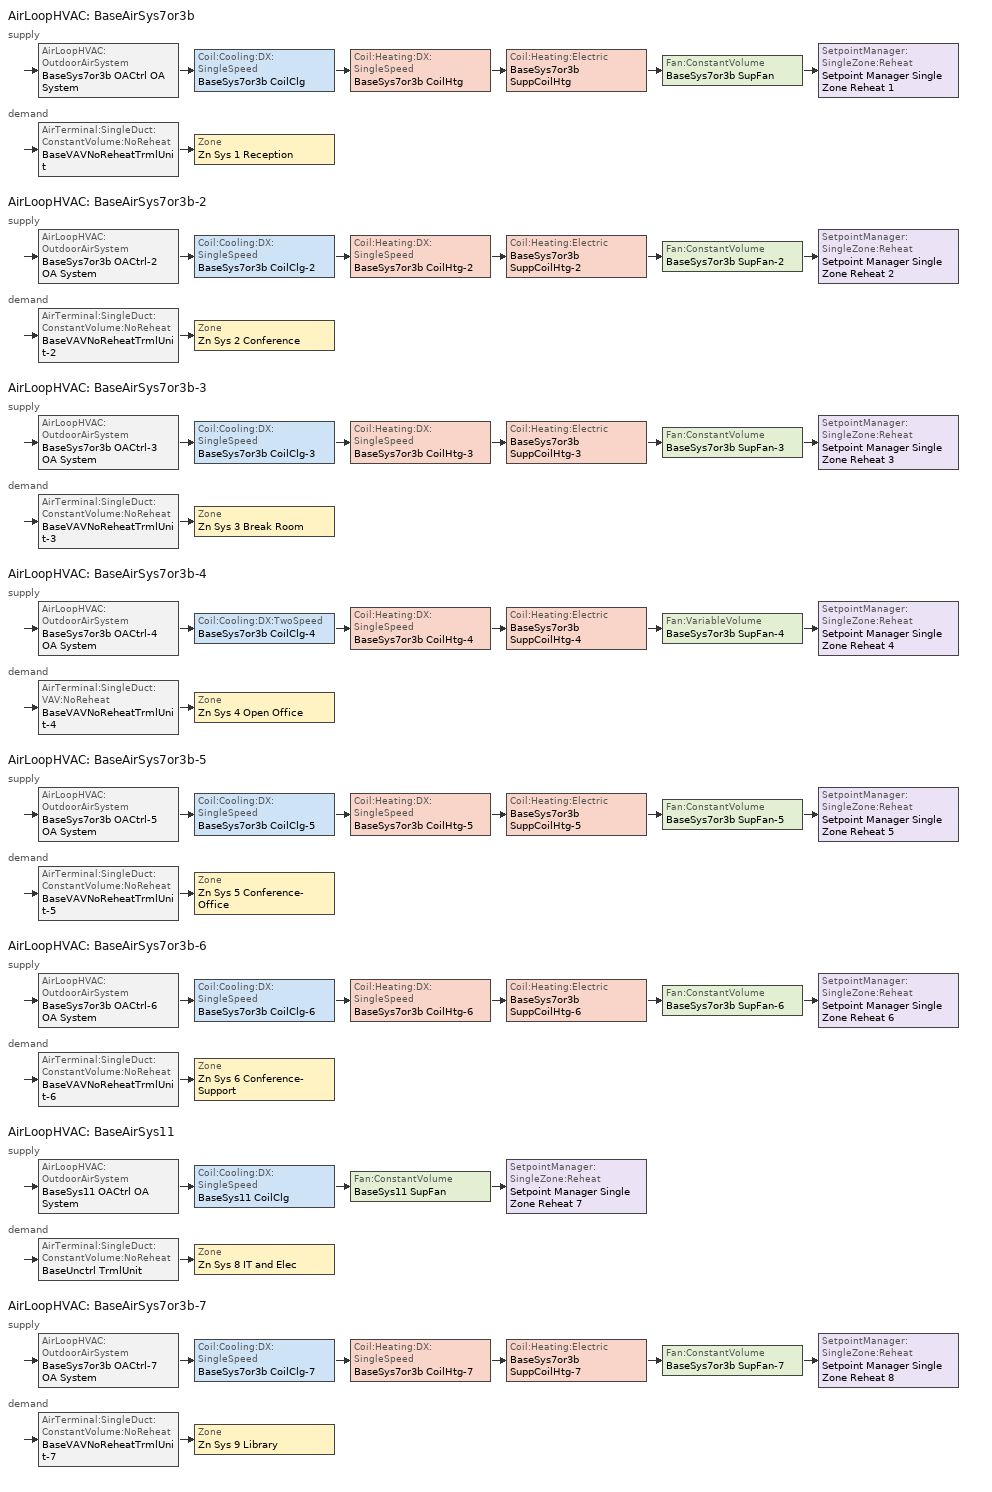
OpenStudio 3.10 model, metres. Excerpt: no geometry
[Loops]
AirLoopHVAC 'BaseAirSys7or3b'
 supply: AirLoopHVAC:OutdoorAirSystem 'BaseSys7or3b OACtrl OA System' > Coil:Cooling:DX:SingleSpeed 'BaseSys7or3b CoilClg' > Coil:Heating:DX:SingleSpeed 'BaseSys7or3b CoilHtg' > Coil:Heating:Electric 'BaseSys7or3b SuppCoilHtg' > Fan:ConstantVolume 'BaseSys7or3b SupFan' > SetpointManager:SingleZone:Reheat 'Setpoint Manager Single Zone Reheat 1'
 demand: AirTerminal:SingleDuct:ConstantVolume:NoReheat 'BaseVAVNoReheatTrmlUnit' > Zone 'Zn Sys 1 Reception'
AirLoopHVAC 'BaseAirSys7or3b-2'
 supply: AirLoopHVAC:OutdoorAirSystem 'BaseSys7or3b OACtrl-2 OA System' > Coil:Cooling:DX:SingleSpeed 'BaseSys7or3b CoilClg-2' > Coil:Heating:DX:SingleSpeed 'BaseSys7or3b CoilHtg-2' > Coil:Heating:Electric 'BaseSys7or3b SuppCoilHtg-2' > Fan:ConstantVolume 'BaseSys7or3b SupFan-2' > SetpointManager:SingleZone:Reheat 'Setpoint Manager Single Zone Reheat 2'
 demand: AirTerminal:SingleDuct:ConstantVolume:NoReheat 'BaseVAVNoReheatTrmlUnit-2' > Zone 'Zn Sys 2 Conference'
AirLoopHVAC 'BaseAirSys7or3b-3'
 supply: AirLoopHVAC:OutdoorAirSystem 'BaseSys7or3b OACtrl-3 OA System' > Coil:Cooling:DX:SingleSpeed 'BaseSys7or3b CoilClg-3' > Coil:Heating:DX:SingleSpeed 'BaseSys7or3b CoilHtg-3' > Coil:Heating:Electric 'BaseSys7or3b SuppCoilHtg-3' > Fan:ConstantVolume 'BaseSys7or3b SupFan-3' > SetpointManager:SingleZone:Reheat 'Setpoint Manager Single Zone Reheat 3'
 demand: AirTerminal:SingleDuct:ConstantVolume:NoReheat 'BaseVAVNoReheatTrmlUnit-3' > Zone 'Zn Sys 3 Break Room'
AirLoopHVAC 'BaseAirSys7or3b-4'
 supply: AirLoopHVAC:OutdoorAirSystem 'BaseSys7or3b OACtrl-4 OA System' > Coil:Cooling:DX:TwoSpeed 'BaseSys7or3b CoilClg-4' > Coil:Heating:DX:SingleSpeed 'BaseSys7or3b CoilHtg-4' > Coil:Heating:Electric 'BaseSys7or3b SuppCoilHtg-4' > Fan:VariableVolume 'BaseSys7or3b SupFan-4' > SetpointManager:SingleZone:Reheat 'Setpoint Manager Single Zone Reheat 4'
 demand: AirTerminal:SingleDuct:VAV:NoReheat 'BaseVAVNoReheatTrmlUnit-4' > Zone 'Zn Sys 4 Open Office'
AirLoopHVAC 'BaseAirSys7or3b-5'
 supply: AirLoopHVAC:OutdoorAirSystem 'BaseSys7or3b OACtrl-5 OA System' > Coil:Cooling:DX:SingleSpeed 'BaseSys7or3b CoilClg-5' > Coil:Heating:DX:SingleSpeed 'BaseSys7or3b CoilHtg-5' > Coil:Heating:Electric 'BaseSys7or3b SuppCoilHtg-5' > Fan:ConstantVolume 'BaseSys7or3b SupFan-5' > SetpointManager:SingleZone:Reheat 'Setpoint Manager Single Zone Reheat 5'
 demand: AirTerminal:SingleDuct:ConstantVolume:NoReheat 'BaseVAVNoReheatTrmlUnit-5' > Zone 'Zn Sys 5 Conference-Office'
AirLoopHVAC 'BaseAirSys7or3b-6'
 supply: AirLoopHVAC:OutdoorAirSystem 'BaseSys7or3b OACtrl-6 OA System' > Coil:Cooling:DX:SingleSpeed 'BaseSys7or3b CoilClg-6' > Coil:Heating:DX:SingleSpeed 'BaseSys7or3b CoilHtg-6' > Coil:Heating:Electric 'BaseSys7or3b SuppCoilHtg-6' > Fan:ConstantVolume 'BaseSys7or3b SupFan-6' > SetpointManager:SingleZone:Reheat 'Setpoint Manager Single Zone Reheat 6'
 demand: AirTerminal:SingleDuct:ConstantVolume:NoReheat 'BaseVAVNoReheatTrmlUnit-6' > Zone 'Zn Sys 6 Conference-Support'
AirLoopHVAC 'BaseAirSys11'
 supply: AirLoopHVAC:OutdoorAirSystem 'BaseSys11 OACtrl OA System' > Coil:Cooling:DX:SingleSpeed 'BaseSys11 CoilClg' > Fan:ConstantVolume 'BaseSys11 SupFan' > SetpointManager:SingleZone:Reheat 'Setpoint Manager Single Zone Reheat 7'
 demand: AirTerminal:SingleDuct:ConstantVolume:NoReheat 'BaseUnctrl TrmlUnit' > Zone 'Zn Sys 8 IT and Elec'
AirLoopHVAC 'BaseAirSys7or3b-7'
 supply: AirLoopHVAC:OutdoorAirSystem 'BaseSys7or3b OACtrl-7 OA System' > Coil:Cooling:DX:SingleSpeed 'BaseSys7or3b CoilClg-7' > Coil:Heating:DX:SingleSpeed 'BaseSys7or3b CoilHtg-7' > Coil:Heating:Electric 'BaseSys7or3b SuppCoilHtg-7' > Fan:ConstantVolume 'BaseSys7or3b SupFan-7' > SetpointManager:SingleZone:Reheat 'Setpoint Manager Single Zone Reheat 8'
 demand: AirTerminal:SingleDuct:ConstantVolume:NoReheat 'BaseVAVNoReheatTrmlUnit-7' > Zone 'Zn Sys 9 Library'
[SizingPeriod:DesignDay] Barometric Pressure {Pa}=100663; Wind Speed {m/s}=0.6; Wind Direction {deg}=260; Rain Indicator=No; Snow Indicator=No; Day of Month=21; Day Type=SummerDesignDay; Daylight Saving Time Indicator=No; Humidity Condition Type=Wetbulb; Dry-Bulb Temperature Range Modifier Type=DefaultMultipliers; Solar Model Indicator=ASHRAETau
Name | Maximum Dry-Bulb Temperature {C} | Daily Dry-Bulb Temperature Range {deltaC} | Month | Wetbulb or DewPoint at Maximum Dry-Bulb {C} | ASHRAE Clear Sky Optical Depth for Beam Irradiance | ASHRAE Clear Sky Optical Depth for Diffuse Irradiance
LOS ANGELES USC  September .4% Condns DB=>MCWB | 36.3 | 9.8 | 9 | 20.1 | 0.369 | 2.465
LOS ANGELES USC  October .4% Condns DB=>MCWB | 35.2 | 9.9 | 10 | 16.8 | 0.38 | 2.397
LOS ANGELES USC  November .4% Condns DB=>MCWB | 31.9 | 10.4 | 11 | 15.4 | 0.325 | 2.558
[Sizing:Zone] Zone Cooling Design Supply Air Temperature {C}=14; Zone Heating Design Supply Air Temperature {C}=40; Zone Cooling Design Supply Air Humidity Ratio {kg-H2O/kg-air}=0.0085; Zone Heating Design Supply Air Humidity Ratio {kg-H2O/kg-air}=0.008; Zone Heating Sizing Factor=1; Zone Cooling Sizing Factor=1; Cooling Design Air Flow Method=DesignDay; Cooling Minimum Air Flow per Zone Floor Area {m3/s-m2}=0; Cooling Minimum Air Flow {m3/s}=0; Cooling Minimum Air Flow Fraction=0; Heating Maximum Air Flow per Zone Floor Area {m3/s-m2}=0; Heating Maximum Air Flow {m3/s}=0; Account for Dedicated Outdoor Air System=No; Dedicated Outdoor Air System Control Strategy=NeutralSupplyAir; Dedicated Outdoor Air Low Setpoint Temperature for Design {C}=autosize; Dedicated Outdoor Air High Setpoint Temperature for Design {C}=autosize; Zone Load Sizing Method=Sensible Load Only No Latent Load; Zone Latent Cooling Design Supply Air Humidity Ratio Input Method=HumidityRatioDifference; Zone Cooling Design Supply Air Humidity Ratio Difference {kgWater/kgDryAir}=0.005; Zone Latent Heating Design Supply Air Humidity Ratio Input Method=HumidityRatioDifference; Zone Humidification Design Supply Air Humidity Ratio Difference {kgWater/kgDryAir}=0.005; Sizing Option=Coincident
Name | Zone Cooling Design Supply Air Temperature Input Method | Zone Cooling Design Supply Air Temperature Difference {deltaC} | Zone Heating Design Supply Air Temperature Input Method | Zone Heating Design Supply Air Temperature Difference {deltaC} | Heating Design Air Flow Method | Heating Maximum Air Flow Fraction
Zn Sys 1 Reception; Zn Sys 2 Conference; Zn Sys 3 Break Room; Zn Sys 5 Conference-Office; Zn Sys 6 Conference-Support; Zn Sys 9 Library | TemperatureDifference | 11.1111 | TemperatureDifference | 13.8889 | DesignDay | 0
Zn Sys 4 Open Office | TemperatureDifference | 11.1111 | TemperatureDifference | 13.8889 | DesignDayWithLimit | 0.5
Zn Sys 7 Restrooms; Zn Sys 10 Elec | SupplyAirTemperature | 11.11 | SupplyAirTemperature | 11.11 | DesignDay | 0
Zn Sys 8 IT and Elec | TemperatureDifference | 5.55556 | TemperatureDifference | 19.4444 | DesignDay | 0
[Zone equipment]
Zn Sys 1 Reception: Zn Sys 1 Reception BaseExhFan, BaseVAVNoReheatTrmlUnit
Zn Sys 2 Conference: Zn Sys 2 Conference BaseExhFan, BaseVAVNoReheatTrmlUnit-2
Zn Sys 3 Break Room: Zn Sys 3 Break Room BaseExhFan, BaseVAVNoReheatTrmlUnit-3
Zn Sys 4 Open Office: Zn Sys 4 Open Office BaseExhFan, BaseVAVNoReheatTrmlUnit-4
Zn Sys 5 Conference-Office: Zn Sys 5 Conference-Office BaseExhFan, BaseVAVNoReheatTrmlUnit-5
Zn Sys 6 Conference-Support: Zn Sys 6 Conference-Support BaseExhFan, BaseVAVNoReheatTrmlUnit-6
Zn Sys 7 Restrooms: Zn Sys 7 Restrooms BaseExhFan
Zn Sys 8 IT and Elec: BaseUnctrl TrmlUnit
Zn Sys 9 Library: Zn Sys 9 Library BaseExhFan, BaseVAVNoReheatTrmlUnit-7
[AirLoopHVAC] Design Return Air Flow Fraction of Supply Air Flow=1
Name | Availability Schedule | Design Supply Air Flow Rate {m3/s}
BaseAirSys7or3b | OfficeHVACAvail | 0.552721
BaseAirSys7or3b-2 | OfficeHVACAvail | 0.648196
BaseAirSys7or3b-3 | OfficeHVACAvail | 0.738112
BaseAirSys7or3b-4 | OfficeHVACAvail | 2.5388
BaseAirSys7or3b-5 | OfficeHVACAvail | 0.30087
BaseAirSys7or3b-6 | OfficeHVACAvail | 0.778586
BaseAirSys11 | DataHVACAvail | 0.476908
BaseAirSys7or3b-7 | OfficeHVACAvail | 0.953641
[Sizing:System] Preheat Design Temperature {C}=5.68434e-14; Preheat Design Humidity Ratio {kg-H2O/kg-Air}=0; Precool Design Temperature {C}=5.68434e-14; Precool Design Humidity Ratio {kg-H2O/kg-Air}=0; Central Heating Design Supply Air Temperature {C}=35; Sizing Option=NonCoincident; 100% Outdoor Air in Cooling=No; 100% Outdoor Air in Heating=No; Central Cooling Design Supply Air Humidity Ratio {kg-H2O/kg-Air}=0.0085; Central Heating Design Supply Air Humidity Ratio {kg-H2O/kg-Air}=0.008; Zone Maximum Outdoor Air Fraction=1; Cooling Supply Air Flow Rate Per Floor Area {m3/s-m2}=0.00996765; Cooling Fraction of Autosized Cooling Supply Air Flow Rate=1; Cooling Supply Air Flow Rate Per Unit Cooling Capacity {m3/s-W}=3.94755e-05; Heating Supply Air Flow Rate Per Floor Area {m3/s-m2}=0.00996765; Heating Fraction of Autosized Heating Supply Air Flow Rate=1; Heating Fraction of Autosized Cooling Supply Air Flow Rate=1; Heating Supply Air Flow Rate Per Unit Heating Capacity {m3/s-W}=3.15882e-05; Cooling Design Capacity Method=CoolingDesignCapacity; Cooling Design Capacity {W}=autosize; Cooling Design Capacity Per Floor Area {W/m2}=234.7; Fraction of Autosized Cooling Design Capacity=1; Heating Design Capacity Method=HeatingDesignCapacity; Heating Design Capacity {W}=autosize; Heating Design Capacity Per Floor Area {W/m2}=157; Fraction of Autosized Heating Design Capacity=1; Central Cooling Capacity Control Method=OnOff; Occupant Diversity=autosize
Name | Central Heating Maximum System Air Flow Ratio | Central Cooling Design Supply Air Temperature {C}
BaseAirSys7or3b; BaseAirSys7or3b-2; BaseAirSys7or3b-3; BaseAirSys7or3b-5; BaseAirSys7or3b-6; BaseAirSys7or3b-7 | 1 | 12.7778
BaseAirSys7or3b-4 | 0.5 | 12.7778
BaseAirSys11 | 1 | 18.3333
[AvailabilityManager:NightCycle] Applicability Schedule=Always On Discrete; Control Type=CycleOnControlZone; Thermostat Tolerance {deltaC}=1.11111; Cycling Run Time Control Type=ThermostatWithMinimumRunTime; Cycling Run Time {s}=900
Availability Manager Night Cycle 1; Availability Manager Night Cycle 2; Availability Manager Night Cycle 3; Availability Manager Night Cycle 4; Availability Manager Night Cycle 5; Availability Manager Night Cycle 6; Availability Manager Night Cycle 7; Availability Manager Night Cycle 8
[Fan:ConstantVolume] Availability Schedule=Always On Discrete; Motor In Airstream Fraction=1
Name | Fan Total Efficiency | Pressure Rise {Pa} | Maximum Flow Rate {m3/s} | Motor Efficiency
BaseSys7or3b SupFan | 0.55575 | 731.514 | 0.552721 | 0.855
BaseSys7or3b SupFan-2 | 0.55575 | 704.937 | 0.648196 | 0.855
BaseSys7or3b SupFan-3 | 0.56225 | 698.709 | 0.738112 | 0.865
BaseSys7or3b SupFan-5 | 0.55575 | 742.15 | 0.30087 | 0.855
BaseSys7or3b SupFan-6 | 0.56225 | 690.143 | 0.778586 | 0.865
BaseSys11 SupFan | 0.55575 | 683.321 | 0.476908 | 0.855
BaseSys7or3b SupFan-7 | 0.56225 | 788.292 | 0.953641 | 0.865
[Coil:Heating:Electric]
Name | Availability Schedule | Nominal Capacity {W}
BaseSys7or3b SuppCoilHtg | BaseSys7or3b SuppCoilHtg AvailSch | 8560.66
BaseSys7or3b SuppCoilHtg-2 | BaseSys7or3b SuppCoilHtg-2 AvailSch | 10350.8
BaseSys7or3b SuppCoilHtg-3 | BaseSys7or3b SuppCoilHtg-3 AvailSch | 12976.8
BaseSys7or3b SuppCoilHtg-4 | BaseSys7or3b SuppCoilHtg-4 AvailSch | 33279.4
BaseSys7or3b SuppCoilHtg-5 | BaseSys7or3b SuppCoilHtg-5 AvailSch | 4044.73
BaseSys7or3b SuppCoilHtg-6 | BaseSys7or3b SuppCoilHtg-6 AvailSch | 14195.9
BaseSys7or3b SuppCoilHtg-7 | BaseSys7or3b SuppCoilHtg-7 AvailSch | 11721.3
[Coil:Heating:DX:SingleSpeed] Availability Schedule=Always On Discrete; Rated Supply Fan Power Per Volume Flow Rate 2017 {W/(m3/s)}=773.3; Rated Supply Fan Power Per Volume Flow Rate 2023 {W/(m3/s)}=934.4; Total Heating Capacity Function of Temperature Curve=CoilHtgHPQRatio_fToadbSI; Total Heating Capacity Function of Flow Fraction Curve=CoilHtgHPQRatio_fCFMRatio; Energy Input Ratio Function of Temperature Curve=CoilHtgHPEIRRatio_fToadbSI; Energy Input Ratio Function of Flow Fraction Curve=CoilHtgHPEIRRatio_fCFMRatio; Part Load Fraction Correlation Curve=CoilHtgHPEIRRatio_fQFrac; Minimum Outdoor Dry-Bulb Temperature for Compressor Operation {C}=-8.33333; Maximum Outdoor Dry-Bulb Temperature for Defrost Operation {C}=4.44444; Maximum Outdoor Dry-Bulb Temperature for Crankcase Heater Operation {C}=10; Defrost Strategy=ReverseCycle; Defrost Control=Timed; Defrost Time Period Fraction=0.058333; Resistive Defrost Heater Capacity {W}=2000
Name | Rated Total Heating Capacity {W} | Rated COP {W/W} | Rated Air Flow Rate {m3/s} | Defrost Energy Input Ratio Function of Temperature Curve | Crankcase Heater Capacity {W}
BaseSys7or3b CoilHtg | 13423 | 3.52162 | 0.552721 | BaseSys7or3b CoilHtg Defrost Curve | 36.5817
BaseSys7or3b CoilHtg-2 | 14524 | 3.52162 | 0.648196 | BaseSys7or3b CoilHtg-2 Defrost Curve | 39.5822
BaseSys7or3b CoilHtg-3 | 14864.5 | 3.52162 | 0.738112 | BaseSys7or3b CoilHtg-3 Defrost Curve | 40.5103
BaseSys7or3b CoilHtg-4 | 53397.3 | 3.64834 | 2.5388 | BaseSys7or3b CoilHtg-4 Defrost Curve | 145.523
BaseSys7or3b CoilHtg-5 | 6108.01 | 3.52162 | 0.30087 | BaseSys7or3b CoilHtg-5 Defrost Curve | 16.6462
BaseSys7or3b CoilHtg-6 | 16534.5 | 3.52162 | 0.778586 | BaseSys7or3b CoilHtg-6 Defrost Curve | 45.0614
BaseSys7or3b CoilHtg-7 | 18344.5 | 3.52162 | 0.953641 | BaseSys7or3b CoilHtg-7 Defrost Curve | 49.9944
[Coil:Cooling:DX:SingleSpeed] Availability Schedule=Always On Discrete; Rated Evaporator Fan Power Per Volume Flow Rate 2017 {W/(m3/s)}=773.3; Rated Evaporator Fan Power Per Volume Flow Rate 2023 {W/(m3/s)}=934.4; Total Cooling Capacity Function of Temperature Curve=CoilClgDXQRatio_fTwbToadbSI; Total Cooling Capacity Function of Flow Fraction Curve=CoilClgDXSnglQRatio_fCFMRatio; Energy Input Ratio Function of Flow Fraction Curve=CoilClgDXSnglEIRRatio_fCFMRatio; Part Load Fraction Correlation Curve=CoilClgDXSEEREIRRatio_fQFrac; Minimum Outdoor Dry-Bulb Temperature for Compressor Operation {C}=-25; Nominal Time for Condensate Removal to Begin {s}=0; Ratio of Initial Moisture Evaporation Rate and Steady State Latent Capacity=0; Maximum Cycling Rate {cycles/hr}=0; Latent Capacity Time Constant {s}=0; Condenser Type=AirCooled; Evaporative Condenser Effectiveness=0.9; Evaporative Condenser Air Flow Rate {m3/s}=autosize; Evaporative Condenser Pump Rated Power Consumption {W}=autosize; Maximum Outdoor Dry-Bulb Temperature for Crankcase Heater Operation {C}=10; Basin Heater Capacity {W/K}=0; Basin Heater Setpoint Temperature {C}=2
Name | Rated Total Cooling Capacity {W} | Rated Sensible Heat Ratio | Rated COP {W/W} | Rated Air Flow Rate {m3/s} | Energy Input Ratio Function of Temperature Curve | Crankcase Heater Capacity {W}
BaseSys7or3b CoilClg | 13423 | autosize | 4.07563 | 0.552721 | CoilClgDXSEEREIR_fTwbToadbSI | 0
BaseSys7or3b CoilClg-2 | 14524 | autosize | 4.07563 | 0.648196 | CoilClgDXSEEREIR_fTwbToadbSI-2 | 0
BaseSys7or3b CoilClg-3 | 14864.5 | autosize | 4.07563 | 0.738112 | CoilClgDXSEEREIR_fTwbToadbSI-3 | 0
BaseSys7or3b CoilClg-5 | 6108.01 | autosize | 4.07563 | 0.30087 | CoilClgDXSEEREIR_fTwbToadbSI-4 | 0
BaseSys7or3b CoilClg-6 | 16534.5 | autosize | 4.07563 | 0.778586 | CoilClgDXSEEREIR_fTwbToadbSI-5 | 0
BaseSys11 CoilClg | 8569.08 | 1 | 3.67345 | 0.476908 | CoilClgDXEIRRatio_fTwbToadbSI | 22.6983
BaseSys7or3b CoilClg-7 | 18344.5 | autosize | 4.07563 | 0.953641 | CoilClgDXSEEREIR_fTwbToadbSI-6 | 0
[Controller:OutdoorAir] Minimum Outdoor Air Flow Rate {m3/s}=0; Maximum Outdoor Air Flow Rate {m3/s}=Autosize; Economizer Control Action Type=ModulateFlow; Lockout Type=NoLockout; Minimum Limit Type=FixedMinimum; High Humidity Control=No; High Humidity Outdoor Air Flow Ratio=1; Control High Indoor Humidity Based on Outdoor Humidity Ratio=Yes; Economizer Operation Staging=InterlockedWithMechanicalCooling
Name | Economizer Control Type | Economizer Maximum Limit Dry-Bulb Temperature {C} | Economizer Maximum Limit Enthalpy {J/kg} | Minimum Outdoor Air Schedule | Maximum Fraction of Outdoor Air Schedule | Controller Mechanical Ventilation | Heat Recovery Bypass Control Type
BaseSys7or3b OACtrl | FixedDryBulb | 21.6667 | 116300 | BaseSys7or3b OACtrl Schedule | BaseSys7or3b OACtrl Max OA Schedule | BaseSys7or3b OACtrl Mech Vent Controller | BypassWhenWithinEconomizerLimits
BaseSys7or3b OACtrl-2 | FixedDryBulb | 21.6667 | 116300 | BaseSys7or3b OACtrl-2 Schedule | BaseSys7or3b OACtrl-2 Max OA Schedule | BaseSys7or3b OACtrl-2 Mech Vent Controller | BypassWhenWithinEconomizerLimits
BaseSys7or3b OACtrl-3 | FixedDryBulb | 21.6667 | 116300 | BaseSys7or3b OACtrl-3 Schedule | BaseSys7or3b OACtrl-3 Max OA Schedule | BaseSys7or3b OACtrl-3 Mech Vent Controller | BypassWhenWithinEconomizerLimits
BaseSys7or3b OACtrl-4 | FixedDryBulb | 21.6667 | 116300 | BaseSys7or3b OACtrl-4 Schedule | BaseSys7or3b OACtrl-4 Max OA Schedule | BaseSys7or3b OACtrl-4 Mech Vent Controller | BypassWhenOAFlowGreaterThanMinimum
BaseSys7or3b OACtrl-5 | NoEconomizer |  | 64000 | BaseSys7or3b OACtrl-5 Schedule |  | BaseSys7or3b OACtrl-5 Mech Vent Controller | BypassWhenWithinEconomizerLimits
BaseSys7or3b OACtrl-6 | FixedDryBulb | 21.6667 | 116300 | BaseSys7or3b OACtrl-6 Schedule | BaseSys7or3b OACtrl-6 Max OA Schedule | BaseSys7or3b OACtrl-6 Mech Vent Controller | BypassWhenWithinEconomizerLimits
BaseSys11 OACtrl | FixedDryBulb | 21.6667 | 116300 | BaseSys11 OACtrl Schedule | BaseSys11 OACtrl Max OA Schedule | BaseSys11 OACtrl Mech Vent Controller | BypassWhenWithinEconomizerLimits
BaseSys7or3b OACtrl-7 | FixedDryBulb | 21.6667 | 116300 | BaseSys7or3b OACtrl-7 Schedule | BaseSys7or3b OACtrl-7 Max OA Schedule | BaseSys7or3b OACtrl-7 Mech Vent Controller | BypassWhenWithinEconomizerLimits
[Controller:MechanicalVentilation] Availability Schedule=Always On Discrete
Name | Demand Controlled Ventilation
BaseSys7or3b OACtrl Mech Vent Controller; BaseSys7or3b OACtrl-4 Mech Vent Controller; BaseSys7or3b OACtrl-5 Mech Vent Controller; BaseSys11 OACtrl Mech Vent Controller; BaseSys7or3b OACtrl-7 Mech Vent Controller
BaseSys7or3b OACtrl-2 Mech Vent Controller; BaseSys7or3b OACtrl-3 Mech Vent Controller; BaseSys7or3b OACtrl-6 Mech Vent Controller | Yes
[AirLoopHVAC:OutdoorAirSystem]
Name | Controller
BaseSys7or3b OACtrl OA System | BaseSys7or3b OACtrl
BaseSys7or3b OACtrl-2 OA System | BaseSys7or3b OACtrl-2
BaseSys7or3b OACtrl-3 OA System | BaseSys7or3b OACtrl-3
BaseSys7or3b OACtrl-4 OA System | BaseSys7or3b OACtrl-4
BaseSys7or3b OACtrl-5 OA System | BaseSys7or3b OACtrl-5
BaseSys7or3b OACtrl-6 OA System | BaseSys7or3b OACtrl-6
BaseSys11 OACtrl OA System | BaseSys11 OACtrl
BaseSys7or3b OACtrl-7 OA System | BaseSys7or3b OACtrl-7
[SetpointManager:SingleZone:Reheat]
Name | Minimum Supply Air Temperature {C} | Maximum Supply Air Temperature {C} | Control Zone | Setpoint Node or NodeList
Setpoint Manager Single Zone Reheat 1 | -99 | 99 | Zn Sys 1 Reception | BaseSys7or3b SupFan Outlet Node
Setpoint Manager Single Zone Reheat 2 | -99 | 99 | Zn Sys 2 Conference | BaseSys7or3b SupFan-2 Outlet Node
Setpoint Manager Single Zone Reheat 3 | -99 | 99 | Zn Sys 3 Break Room | BaseSys7or3b SupFan-3 Outlet Node
Setpoint Manager Single Zone Reheat 4 | 12.7778 | 35 | Zn Sys 4 Open Office | BaseSys7or3b SupFan-4 Outlet Node
Setpoint Manager Single Zone Reheat 5 | -99 | 99 | Zn Sys 5 Conference-Office | BaseSys7or3b SupFan-5 Outlet Node
Setpoint Manager Single Zone Reheat 6 | -99 | 99 | Zn Sys 6 Conference-Support | BaseSys7or3b SupFan-6 Outlet Node
Setpoint Manager Single Zone Reheat 7 | -99 | 99 | Zn Sys 8 IT and Elec | BaseSys11 SupFan Outlet Node
Setpoint Manager Single Zone Reheat 8 | -99 | 99 | Zn Sys 9 Library | BaseSys7or3b SupFan-7 Outlet Node
[Fan:VariableVolume]
BaseSys7or3b SupFan-4: Availability Schedule=Always On Discrete; Fan Total Efficiency=0.58175; Pressure Rise {Pa}=775.444; Maximum Flow Rate {m3/s}=2.5388; Fan Power Minimum Flow Rate Input Method=FixedFlowRate; Fan Power Minimum Flow Fraction=0; Fan Power Minimum Air Flow Rate {m3/s}=1.2694; Motor Efficiency=0.895; Motor In Airstream Fraction=1; Fan Power Coefficient 1=0.027828; Fan Power Coefficient 2=0.026583; Fan Power Coefficient 3=-0.087069; Fan Power Coefficient 4=1.03092; Fan Power Coefficient 5=0
[Coil:Cooling:DX:TwoSpeed]
BaseSys7or3b CoilClg-4: Availability Schedule=Always On Discrete; Rated High Speed Total Cooling Capacity {W}=53397.3; Rated High Speed Sensible Heat Ratio=Autosize; Rated High Speed COP {W/W}=3.74515; Rated High Speed Air Flow Rate {m3/s}=2.5388; Rated High Speed Evaporator Fan Power Per Volume Flow Rate 2017 {W/(m3/s)}=773.3; Rated High Speed Evaporator Fan Power Per Volume Flow Rate 2023 {W/(m3/s)}=934.4; Unit Internal Static Air Pressure {Pa}=773.3; Total Cooling Capacity Function of Temperature Curve=CoilClgDXQRatio_fTwbToadbSI; Total Cooling Capacity Function of Flow Fraction Curve=CoilClgDXDblQRatio_fCFMRatio; Energy Input Ratio Function of Temperature Curve=CoilClgDXEIRRatio_fTwbToadbSI; Energy Input Ratio Function of Flow Fraction Curve=CoilClgDXDblEIRRatio_fCFMRatio; Part Load Fraction Correlation Curve=CoilClgDXEIRRatio_fQFrac; Rated Low Speed Total Cooling Capacity {W}=26698.6; Rated Low Speed Sensible Heat Ratio=Autosize; Rated Low Speed COP {W/W}=3.74515; Rated Low Speed Air Flow Rate {m3/s}=1.2694; Rated Low Speed Evaporator Fan Power Per Volume Flow Rate 2017 {W/(m3/s)}=773.3; Rated Low Speed Evaporator Fan Power Per Volume Flow Rate 2023 {W/(m3/s)}=934.4; Low Speed Total Cooling Capacity Function of Temperature Curve=CoilClgDXQRatio_fTwbToadbSI 1; Low Speed Energy Input Ratio Function of Temperature Curve=CoilClgDXEIRRatio_fTwbToadbSI 1; Condenser Type=AirCooled; Minimum Outdoor Dry-Bulb Temperature for Compressor Operation {C}=-25; High Speed Evaporative Condenser Effectiveness=0.9; High Speed Evaporative Condenser Air Flow Rate {m3/s}=Autosize; High Speed Evaporative Condenser Pump Rated Power Consumption {W}=Autosize; Low Speed Evaporative Condenser Effectiveness=0.9; Low Speed Evaporative Condenser Air Flow Rate {m3/s}=Autosize; Low Speed Evaporative Condenser Pump Rated Power Consumption {W}=Autosize; Basin Heater Capacity {W/K}=0; Basin Heater Setpoint Temperature {C}=2
[Fan:ZoneExhaust] Availability Schedule=OfficeHVACAvail; Fan Total Efficiency=0.55575; System Availability Manager Coupling Mode=Decoupled; Balanced Exhaust Fraction Schedule=On
Name | Pressure Rise {Pa} | Maximum Flow Rate {m3/s}
Zn Sys 1 Reception BaseExhFan | 503.419 | 0.156637
Zn Sys 2 Conference BaseExhFan | 551.964 | 0.198749
Zn Sys 3 Break Room BaseExhFan | 482.884 | 0.280559
Zn Sys 4 Open Office BaseExhFan | 619.135 | 0.440692
Zn Sys 5 Conference-Office BaseExhFan | 691.516 | 0.0574436
Zn Sys 6 Conference-Support BaseExhFan | 468.09 | 0.319381
Zn Sys 7 Restrooms BaseExhFan | 412.349 | 0.117987
Zn Sys 9 Library BaseExhFan | 699.84 | 0.129452
[AirTerminal:SingleDuct:ConstantVolume:NoReheat] Availability Schedule=Always On Discrete
Name | Maximum Air Flow Rate {m3/s}
BaseVAVNoReheatTrmlUnit | 0.552721
BaseVAVNoReheatTrmlUnit-2 | 0.648196
BaseVAVNoReheatTrmlUnit-3 | 0.738112
BaseVAVNoReheatTrmlUnit-5 | 0.30087
BaseVAVNoReheatTrmlUnit-6 | 0.778586
BaseUnctrl TrmlUnit | 0.476908
BaseVAVNoReheatTrmlUnit-7 | 0.953641
[AirTerminal:SingleDuct:VAV:NoReheat]
BaseVAVNoReheatTrmlUnit-4: Availability Schedule=Always On Discrete; Maximum Air Flow Rate {m3/s}=2.5388; Zone Minimum Air Flow Input Method=FixedFlowRate; Constant Minimum Air Flow Fraction=0.3; Fixed Minimum Air Flow Rate {m3/s}=1.2694; Control For Outdoor Air=No
[Curve:Biquadratic]
Name | Coefficient1 Constant | Coefficient2 x | Coefficient3 x**2 | Coefficient4 y | Coefficient5 y**2 | Coefficient6 x*y | Minimum Value of x | Maximum Value of x | Minimum Value of y | Maximum Value of y | Minimum Curve Output | Maximum Curve Output
CoilClgDXQRatio_fTwbToadbSI; CoilClgDXQRatio_fTwbToadbSI 1 | 0.86779 | 0.014245 | 0.000554 | -0.007569 | 3.2e-05 | -0.000191 | 13.89 | 25 | 23.89 | 46.11 | 0.77 | 1.29
CoilClgDXEIRRatio_fTwbToadbSI; CoilClgDXEIRRatio_fTwbToadbSI 1 | 0.116709 | 0.028458 | -0.000411 | 0.021422 | 0.000162 | -0.00068 | 13.89 | 25 | 23.89 | 46.11 | 0.77 | 1.33
BaseSys7or3b CoilHtg Defrost Curve; BaseSys7or3b CoilHtg-2 Defrost Curve; BaseSys7or3b CoilHtg-3 Defrost Curve; BaseSys7or3b CoilHtg-4 Defrost Curve; BaseSys7or3b CoilHtg-5 Defrost Curve; BaseSys7or3b CoilHtg-6 Defrost Curve; BaseSys7or3b CoilHtg-7 Defrost Curve | 1 | 0 | 0 | 0 | 0 | 0 | 0 | 1 | 0 | 1
[Curve:Cubic]
Name | Coefficient1 Constant | Coefficient2 x | Coefficient3 x**2 | Coefficient4 x**3 | Minimum Value of x | Maximum Value of x | Minimum Curve Output | Maximum Curve Output
CoilClgDXEIRRatio_fQFrac | 0 | 5.1091 | -8.5515 | 4.4744 | 0.7 | 1 | 0.92 | 1
CoilClgDXDblQRatio_fCFMRatio | 0.472786 | 1.24334 | -1.03871 | 0.322578 | 0 | 100 | 0.47
CoilClgDXSEEREIRRatio_fQFrac | 1 | 0 | 0 | 0 | 0.7 | 1 | 1 | 1
CoilClgDXDblEIRRatio_fCFMRatio | 1.00795 | 0.345441 | -0.692289 | 0.338899 | 0 | 100
CoilHtgHPQRatio_fToadbSI | 0.729009 | 0.031928 | 0.000136 | -9e-06 | 0 | 10 | 0.17 | 1.05
CoilHtgHPEIRRatio_fToadbSI | 1.21829 | -0.036117 | 0.00142 | -2.7e-05 | 0 | 10 | 0.97 | 3.18
[Curve:Quadratic] Minimum Value of x=0
Name | Coefficient1 Constant | Coefficient2 x | Coefficient3 x**2 | Maximum Value of x | Minimum Curve Output | Maximum Curve Output
CoilClgDXSnglQRatio_fCFMRatio | 0.8 | 0.2 | 0 | 100 | 0.8
CoilClgDXSnglEIRRatio_fCFMRatio | 1.156 | -0.1816 | 0.0256 | 100
CoilHtgHPQRatio_fCFMRatio | 0.84 | 0.16 | 0 | 100 | 0.84
CoilHtgHPEIRRatio_fQFrac | 0.85 | 0.15 | 0 | 1 | 0.85 | 1
CoilHtgHPEIRRatio_fCFMRatio | 1.3824 | -0.4336 | 0.0512 | 1
[Table:MultiVariableLookup]
CoilClgDXSEEREIR_fTwbToadbSI; CoilClgDXSEEREIR_fTwbToadbSI-2; CoilClgDXSEEREIR_fTwbToadbSI-3; CoilClgDXSEEREIR_fTwbToadbSI-4; CoilClgDXSEEREIR_fTwbToadbSI-5; CoilClgDXSEEREIR_fTwbToadbSI-6: EvaluateCurveToLimits, BiQuadratic, 1, Temperature, Temperature, Dimensionless, 2, 19.44, 35, 1, 19.44, 27.78, 0.78414, 19.44, 43.33, 1.21791, 13.89, 35, 1.16301, 13.89, 27.78, 0.916875, 13.89, 43.33, 1.41138, 25, 35, 0.884805, 25, 27.78, 0.690413, 25, 43.33, 1.08116
[Schedule:Day]
OnDay; AllOnHVACAvailDay; DataHVACAvailSun; DataHVACAvailWD; DataHVACAvailSat; BaseSys7or3b OACtrl Schedule Week 1 Summer; BaseSys7or3b OACtrl Schedule Week 1 Winter; BaseSys7or3b OACtrl-2 Schedule Week 1 Summer; BaseSys7or3b OACtrl-2 Schedule Week 1 Winter; BaseSys7or3b OACtrl-3 Schedule Week 1 Summer; BaseSys7or3b OACtrl-3 Schedule Week 1 Winter; BaseSys7or3b OACtrl-4 Schedule Week 1 Summer; BaseSys7or3b OACtrl-4 Schedule Week 1 Winter; BaseSys7or3b OACtrl-5 Schedule Week 1 Summer; BaseSys7or3b OACtrl-5 Schedule Week 1 Winter; BaseSys7or3b OACtrl-6 Schedule Week 1 Summer; BaseSys7or3b OACtrl-6 Schedule Week 1 Winter; BaseSys11 OACtrl Schedule Week 1 Sunday; BaseSys11 OACtrl Schedule Week 1 Monday; BaseSys11 OACtrl Schedule Week 1 Tuesday; BaseSys11 OACtrl Schedule Week 1 Wednesday; BaseSys11 OACtrl Schedule Week 1 Thursday; BaseSys11 OACtrl Schedule Week 1 Friday; BaseSys11 OACtrl Schedule Week 1 Saturday; BaseSys11 OACtrl Schedule Week 1 Holiday; BaseSys11 OACtrl Schedule Week 1 Summer; BaseSys11 OACtrl Schedule Week 1 Winter; BaseSys11 OACtrl Schedule Week 1 Custom 1; BaseSys11 OACtrl Schedule Week 1 Custom 2; BaseSys7or3b OACtrl-7 Schedule Week 1 Summer; BaseSys7or3b OACtrl-7 Schedule Week 1 Winter: 1, 0, 1, 2, 0, 1, 3, 0, 1, 4, 0, 1, 5, 0, 1, 6, 0, 1, 7, 0, 1, 8, 0, 1, 9, 0, 1, 10, 0, 1, 11, 0, 1, 12, 0, 1, 13, 0, 1, 14, 0, 1, 15, 0, 1, 16, 0, 1, 17, 0, 1, 18, 0, 1, 19, 0, 1, 20, 0, 1, 21, 0, 1, 22, 0, 1, 23, 0, 1, 24, 0, 1
OfficeHVACAvailSun; BaseSys7or3b OACtrl Schedule Week 1 Sunday; BaseSys7or3b OACtrl Schedule Week 1 Holiday; BaseSys7or3b OACtrl Schedule Week 1 Custom 1; BaseSys7or3b OACtrl Schedule Week 1 Custom 2; BaseSys7or3b OACtrl-2 Schedule Week 1 Sunday; BaseSys7or3b OACtrl-2 Schedule Week 1 Holiday; BaseSys7or3b OACtrl-2 Schedule Week 1 Custom 1; BaseSys7or3b OACtrl-2 Schedule Week 1 Custom 2; BaseSys7or3b OACtrl-3 Schedule Week 1 Sunday; BaseSys7or3b OACtrl-3 Schedule Week 1 Holiday; BaseSys7or3b OACtrl-3 Schedule Week 1 Custom 1; BaseSys7or3b OACtrl-3 Schedule Week 1 Custom 2; BaseSys7or3b OACtrl-4 Schedule Week 1 Sunday; BaseSys7or3b OACtrl-4 Schedule Week 1 Holiday; BaseSys7or3b OACtrl-4 Schedule Week 1 Custom 1; BaseSys7or3b OACtrl-4 Schedule Week 1 Custom 2; BaseSys7or3b OACtrl-5 Schedule Week 1 Sunday; BaseSys7or3b OACtrl-5 Schedule Week 1 Holiday; BaseSys7or3b OACtrl-5 Schedule Week 1 Custom 1; BaseSys7or3b OACtrl-5 Schedule Week 1 Custom 2; BaseSys7or3b OACtrl-6 Schedule Week 1 Sunday; BaseSys7or3b OACtrl-6 Schedule Week 1 Holiday; BaseSys7or3b OACtrl-6 Schedule Week 1 Custom 1; BaseSys7or3b OACtrl-6 Schedule Week 1 Custom 2; BaseSys7or3b OACtrl-7 Schedule Week 1 Sunday; BaseSys7or3b OACtrl-7 Schedule Week 1 Holiday; BaseSys7or3b OACtrl-7 Schedule Week 1 Custom 1; BaseSys7or3b OACtrl-7 Schedule Week 1 Custom 2: 1, 0, 0, 2, 0, 0, 3, 0, 0, 4, 0, 0, 5, 0, 0, 6, 0, 0, 7, 0, 0, 8, 0, 0, 9, 0, 0, 10, 0, 0, 11, 0, 0, 12, 0, 0, 13, 0, 0, 14, 0, 0, 15, 0, 0, 16, 0, 0, 17, 0, 0, 18, 0, 0, 19, 0, 0, 20, 0, 0, 21, 0, 0, 22, 0, 0, 23, 0, 0, 24, 0, 0
OfficeHVACAvailWD; BaseSys7or3b OACtrl Schedule Week 1 Monday; BaseSys7or3b OACtrl Schedule Week 1 Tuesday; BaseSys7or3b OACtrl Schedule Week 1 Wednesday; BaseSys7or3b OACtrl Schedule Week 1 Thursday; BaseSys7or3b OACtrl Schedule Week 1 Friday; BaseSys7or3b OACtrl-2 Schedule Week 1 Monday; BaseSys7or3b OACtrl-2 Schedule Week 1 Tuesday; BaseSys7or3b OACtrl-2 Schedule Week 1 Wednesday; BaseSys7or3b OACtrl-2 Schedule Week 1 Thursday; BaseSys7or3b OACtrl-2 Schedule Week 1 Friday; BaseSys7or3b OACtrl-3 Schedule Week 1 Monday; BaseSys7or3b OACtrl-3 Schedule Week 1 Tuesday; BaseSys7or3b OACtrl-3 Schedule Week 1 Wednesday; BaseSys7or3b OACtrl-3 Schedule Week 1 Thursday; BaseSys7or3b OACtrl-3 Schedule Week 1 Friday; BaseSys7or3b OACtrl-4 Schedule Week 1 Monday; BaseSys7or3b OACtrl-4 Schedule Week 1 Tuesday; BaseSys7or3b OACtrl-4 Schedule Week 1 Wednesday; BaseSys7or3b OACtrl-4 Schedule Week 1 Thursday; BaseSys7or3b OACtrl-4 Schedule Week 1 Friday; BaseSys7or3b OACtrl-5 Schedule Week 1 Monday; BaseSys7or3b OACtrl-5 Schedule Week 1 Tuesday; BaseSys7or3b OACtrl-5 Schedule Week 1 Wednesday; BaseSys7or3b OACtrl-5 Schedule Week 1 Thursday; BaseSys7or3b OACtrl-5 Schedule Week 1 Friday; BaseSys7or3b OACtrl-6 Schedule Week 1 Monday; BaseSys7or3b OACtrl-6 Schedule Week 1 Tuesday; BaseSys7or3b OACtrl-6 Schedule Week 1 Wednesday; BaseSys7or3b OACtrl-6 Schedule Week 1 Thursday; BaseSys7or3b OACtrl-6 Schedule Week 1 Friday; BaseSys7or3b OACtrl-7 Schedule Week 1 Monday; BaseSys7or3b OACtrl-7 Schedule Week 1 Tuesday; BaseSys7or3b OACtrl-7 Schedule Week 1 Wednesday; BaseSys7or3b OACtrl-7 Schedule Week 1 Thursday; BaseSys7or3b OACtrl-7 Schedule Week 1 Friday: 1, 0, 0, 2, 0, 0, 3, 0, 0, 4, 0, 0, 5, 0, 0, 6, 0, 1, 7, 0, 1, 8, 0, 1, 9, 0, 1, 10, 0, 1, 11, 0, 1, 12, 0, 1, 13, 0, 1, 14, 0, 1, 15, 0, 1, 16, 0, 1, 17, 0, 1, 18, 0, 1, 19, 0, 1, 20, 0, 1, 21, 0, 1, 22, 0, 1, 23, 0, 1, 24, 0, 1
OfficeHVACAvailSat; BaseSys7or3b OACtrl Schedule Week 1 Saturday; BaseSys7or3b OACtrl-2 Schedule Week 1 Saturday; BaseSys7or3b OACtrl-3 Schedule Week 1 Saturday; BaseSys7or3b OACtrl-4 Schedule Week 1 Saturday; BaseSys7or3b OACtrl-5 Schedule Week 1 Saturday; BaseSys7or3b OACtrl-6 Schedule Week 1 Saturday; BaseSys7or3b OACtrl-7 Schedule Week 1 Saturday: 1, 0, 0, 2, 0, 0, 3, 0, 0, 4, 0, 0, 5, 0, 0, 6, 0, 1, 7, 0, 1, 8, 0, 1, 9, 0, 1, 10, 0, 1, 11, 0, 1, 12, 0, 1, 13, 0, 1, 14, 0, 1, 15, 0, 1, 16, 0, 1, 17, 0, 1, 18, 0, 1, 19, 0, 1, 20, 0, 0, 21, 0, 0, 22, 0, 0, 23, 0, 0, 24, 0, 0
BaseSys7or3b OACtrl Max OA Schedule Day Schedule; BaseSys7or3b OACtrl-2 Max OA Schedule Day Schedule; BaseSys7or3b OACtrl-3 Max OA Schedule Day Schedule; BaseSys7or3b OACtrl-4 Max OA Schedule Day Schedule; BaseSys7or3b OACtrl-6 Max OA Schedule Day Schedule; BaseSys7or3b OACtrl-7 Max OA Schedule Day Schedule: 24, 0, 1
BaseSys11 OACtrl Max OA Schedule Day Schedule: 24, 0, 0.9
[Schedule:Week]
OnWk: OnDay, OnDay, OnDay, OnDay, OnDay, OnDay, OnDay, OnDay, OnDay, OnDay, OnDay, OnDay
OfficeHVACAvailWk: OfficeHVACAvailSun, OfficeHVACAvailWD, OfficeHVACAvailWD, OfficeHVACAvailWD, OfficeHVACAvailWD, OfficeHVACAvailWD, OfficeHVACAvailSat, OfficeHVACAvailSun, AllOnHVACAvailDay, AllOnHVACAvailDay, OfficeHVACAvailSun, OfficeHVACAvailSun
DataHVACAvailWk: DataHVACAvailSun, DataHVACAvailWD, DataHVACAvailWD, DataHVACAvailWD, DataHVACAvailWD, DataHVACAvailWD, DataHVACAvailSat, DataHVACAvailSun, AllOnHVACAvailDay, AllOnHVACAvailDay, DataHVACAvailSun, DataHVACAvailSun
BaseSys7or3b OACtrl Schedule Week 1: BaseSys7or3b OACtrl Schedule Week 1 Sunday, BaseSys7or3b OACtrl Schedule Week 1 Monday, BaseSys7or3b OACtrl Schedule Week 1 Tuesday, BaseSys7or3b OACtrl Schedule Week 1 Wednesday, BaseSys7or3b OACtrl Schedule Week 1 Thursday, BaseSys7or3b OACtrl Schedule Week 1 Friday, BaseSys7or3b OACtrl Schedule Week 1 Saturday, BaseSys7or3b OACtrl Schedule Week 1 Holiday, BaseSys7or3b OACtrl Schedule Week 1 Summer, BaseSys7or3b OACtrl Schedule Week 1 Winter, BaseSys7or3b OACtrl Schedule Week 1 Custom 1, BaseSys7or3b OACtrl Schedule Week 1 Custom 2
BaseSys7or3b OACtrl-2 Schedule Week 1: BaseSys7or3b OACtrl-2 Schedule Week 1 Sunday, BaseSys7or3b OACtrl-2 Schedule Week 1 Monday, BaseSys7or3b OACtrl-2 Schedule Week 1 Tuesday, BaseSys7or3b OACtrl-2 Schedule Week 1 Wednesday, BaseSys7or3b OACtrl-2 Schedule Week 1 Thursday, BaseSys7or3b OACtrl-2 Schedule Week 1 Friday, BaseSys7or3b OACtrl-2 Schedule Week 1 Saturday, BaseSys7or3b OACtrl-2 Schedule Week 1 Holiday, BaseSys7or3b OACtrl-2 Schedule Week 1 Summer, BaseSys7or3b OACtrl-2 Schedule Week 1 Winter, BaseSys7or3b OACtrl-2 Schedule Week 1 Custom 1, BaseSys7or3b OACtrl-2 Schedule Week 1 Custom 2
BaseSys7or3b OACtrl-3 Schedule Week 1: BaseSys7or3b OACtrl-3 Schedule Week 1 Sunday, BaseSys7or3b OACtrl-3 Schedule Week 1 Monday, BaseSys7or3b OACtrl-3 Schedule Week 1 Tuesday, BaseSys7or3b OACtrl-3 Schedule Week 1 Wednesday, BaseSys7or3b OACtrl-3 Schedule Week 1 Thursday, BaseSys7or3b OACtrl-3 Schedule Week 1 Friday, BaseSys7or3b OACtrl-3 Schedule Week 1 Saturday, BaseSys7or3b OACtrl-3 Schedule Week 1 Holiday, BaseSys7or3b OACtrl-3 Schedule Week 1 Summer, BaseSys7or3b OACtrl-3 Schedule Week 1 Winter, BaseSys7or3b OACtrl-3 Schedule Week 1 Custom 1, BaseSys7or3b OACtrl-3 Schedule Week 1 Custom 2
BaseSys7or3b OACtrl-4 Schedule Week 1: BaseSys7or3b OACtrl-4 Schedule Week 1 Sunday, BaseSys7or3b OACtrl-4 Schedule Week 1 Monday, BaseSys7or3b OACtrl-4 Schedule Week 1 Tuesday, BaseSys7or3b OACtrl-4 Schedule Week 1 Wednesday, BaseSys7or3b OACtrl-4 Schedule Week 1 Thursday, BaseSys7or3b OACtrl-4 Schedule Week 1 Friday, BaseSys7or3b OACtrl-4 Schedule Week 1 Saturday, BaseSys7or3b OACtrl-4 Schedule Week 1 Holiday, BaseSys7or3b OACtrl-4 Schedule Week 1 Summer, BaseSys7or3b OACtrl-4 Schedule Week 1 Winter, BaseSys7or3b OACtrl-4 Schedule Week 1 Custom 1, BaseSys7or3b OACtrl-4 Schedule Week 1 Custom 2
BaseSys7or3b OACtrl-5 Schedule Week 1: BaseSys7or3b OACtrl-5 Schedule Week 1 Sunday, BaseSys7or3b OACtrl-5 Schedule Week 1 Monday, BaseSys7or3b OACtrl-5 Schedule Week 1 Tuesday, BaseSys7or3b OACtrl-5 Schedule Week 1 Wednesday, BaseSys7or3b OACtrl-5 Schedule Week 1 Thursday, BaseSys7or3b OACtrl-5 Schedule Week 1 Friday, BaseSys7or3b OACtrl-5 Schedule Week 1 Saturday, BaseSys7or3b OACtrl-5 Schedule Week 1 Holiday, BaseSys7or3b OACtrl-5 Schedule Week 1 Summer, BaseSys7or3b OACtrl-5 Schedule Week 1 Winter, BaseSys7or3b OACtrl-5 Schedule Week 1 Custom 1, BaseSys7or3b OACtrl-5 Schedule Week 1 Custom 2
BaseSys7or3b OACtrl-6 Schedule Week 1: BaseSys7or3b OACtrl-6 Schedule Week 1 Sunday, BaseSys7or3b OACtrl-6 Schedule Week 1 Monday, BaseSys7or3b OACtrl-6 Schedule Week 1 Tuesday, BaseSys7or3b OACtrl-6 Schedule Week 1 Wednesday, BaseSys7or3b OACtrl-6 Schedule Week 1 Thursday, BaseSys7or3b OACtrl-6 Schedule Week 1 Friday, BaseSys7or3b OACtrl-6 Schedule Week 1 Saturday, BaseSys7or3b OACtrl-6 Schedule Week 1 Holiday, BaseSys7or3b OACtrl-6 Schedule Week 1 Summer, BaseSys7or3b OACtrl-6 Schedule Week 1 Winter, BaseSys7or3b OACtrl-6 Schedule Week 1 Custom 1, BaseSys7or3b OACtrl-6 Schedule Week 1 Custom 2
BaseSys11 OACtrl Schedule Week 1: BaseSys11 OACtrl Schedule Week 1 Sunday, BaseSys11 OACtrl Schedule Week 1 Monday, BaseSys11 OACtrl Schedule Week 1 Tuesday, BaseSys11 OACtrl Schedule Week 1 Wednesday, BaseSys11 OACtrl Schedule Week 1 Thursday, BaseSys11 OACtrl Schedule Week 1 Friday, BaseSys11 OACtrl Schedule Week 1 Saturday, BaseSys11 OACtrl Schedule Week 1 Holiday, BaseSys11 OACtrl Schedule Week 1 Summer, BaseSys11 OACtrl Schedule Week 1 Winter, BaseSys11 OACtrl Schedule Week 1 Custom 1, BaseSys11 OACtrl Schedule Week 1 Custom 2
BaseSys7or3b OACtrl-7 Schedule Week 1: BaseSys7or3b OACtrl-7 Schedule Week 1 Sunday, BaseSys7or3b OACtrl-7 Schedule Week 1 Monday, BaseSys7or3b OACtrl-7 Schedule Week 1 Tuesday, BaseSys7or3b OACtrl-7 Schedule Week 1 Wednesday, BaseSys7or3b OACtrl-7 Schedule Week 1 Thursday, BaseSys7or3b OACtrl-7 Schedule Week 1 Friday, BaseSys7or3b OACtrl-7 Schedule Week 1 Saturday, BaseSys7or3b OACtrl-7 Schedule Week 1 Holiday, BaseSys7or3b OACtrl-7 Schedule Week 1 Summer, BaseSys7or3b OACtrl-7 Schedule Week 1 Winter, BaseSys7or3b OACtrl-7 Schedule Week 1 Custom 1, BaseSys7or3b OACtrl-7 Schedule Week 1 Custom 2
[Schedule:Year]
On: 12, 31, OnWk
OfficeHVACAvail: 12, 31, OfficeHVACAvailWk
DataHVACAvail: 12, 31, DataHVACAvailWk
BaseSys7or3b OACtrl Schedule: 12, 31, BaseSys7or3b OACtrl Schedule Week 1
BaseSys7or3b OACtrl-2 Schedule: 12, 31, BaseSys7or3b OACtrl-2 Schedule Week 1
BaseSys7or3b OACtrl-3 Schedule: 12, 31, BaseSys7or3b OACtrl-3 Schedule Week 1
BaseSys7or3b OACtrl-4 Schedule: 12, 31, BaseSys7or3b OACtrl-4 Schedule Week 1
BaseSys7or3b OACtrl-5 Schedule: 12, 31, BaseSys7or3b OACtrl-5 Schedule Week 1
BaseSys7or3b OACtrl-6 Schedule: 12, 31, BaseSys7or3b OACtrl-6 Schedule Week 1
BaseSys11 OACtrl Schedule: 12, 31, BaseSys11 OACtrl Schedule Week 1
BaseSys7or3b OACtrl-7 Schedule: 12, 31, BaseSys7or3b OACtrl-7 Schedule Week 1
[Schedule:Ruleset]
Name | Default Day Schedule
BaseSys7or3b OACtrl Max OA Schedule | BaseSys7or3b OACtrl Max OA Schedule Day Schedule
BaseSys7or3b OACtrl-2 Max OA Schedule | BaseSys7or3b OACtrl-2 Max OA Schedule Day Schedule
BaseSys7or3b OACtrl-3 Max OA Schedule | BaseSys7or3b OACtrl-3 Max OA Schedule Day Schedule
BaseSys7or3b OACtrl-4 Max OA Schedule | BaseSys7or3b OACtrl-4 Max OA Schedule Day Schedule
BaseSys7or3b OACtrl-6 Max OA Schedule | BaseSys7or3b OACtrl-6 Max OA Schedule Day Schedule
BaseSys11 OACtrl Max OA Schedule | BaseSys11 OACtrl Max OA Schedule Day Schedule
BaseSys7or3b OACtrl-7 Max OA Schedule | BaseSys7or3b OACtrl-7 Max OA Schedule Day Schedule
[Schedule:Constant] Value=1
Always On Discrete; BaseSys7or3b SuppCoilHtg AvailSch; BaseSys7or3b SuppCoilHtg-2 AvailSch; BaseSys7or3b SuppCoilHtg-3 AvailSch; BaseSys7or3b SuppCoilHtg-4 AvailSch; BaseSys7or3b SuppCoilHtg-5 AvailSch; BaseSys7or3b SuppCoilHtg-6 AvailSch; BaseSys7or3b SuppCoilHtg-7 AvailSch
